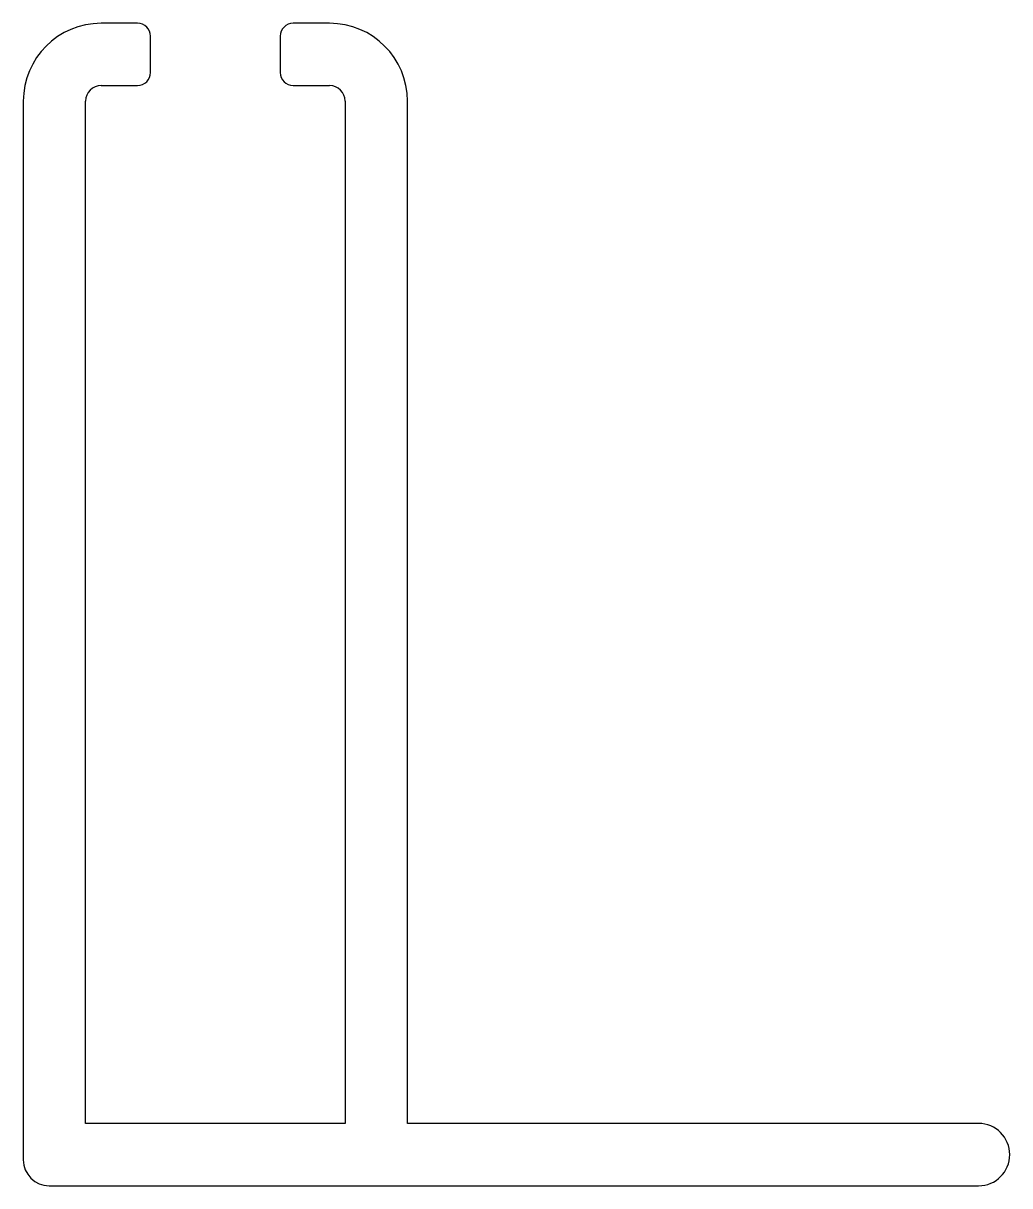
# Model space of a CAD drawing. Extents: x 1.5 to 20.5, y 1.4 to 23.8.
import ezdxf

# ---------------------------------------------------------------- set-up
doc = ezdxf.new("R2010")
doc.units = 0
doc.layers.get('0').update_dxf_attribs({"linetype": 'CONTINUOUS'})

msp = doc.modelspace()

# ---------------------------------------------------------------- linework, layer by layer
for p, q in [((3.743, 23.834), (3.043, 23.834)), ((7.443, 23.834), (6.743, 23.834)), ((3.993, 22.884), (3.993, 23.584)), ((6.493, 23.584), (6.493, 22.884)), ((3.043, 22.634), (3.743, 22.634)), ((6.743, 22.634), (7.443, 22.634)), ((1.543, 22.334), (1.543, 1.934)), ((2.743, 2.634), (2.743, 22.334)), ((7.743, 22.334), (7.743, 2.634)), ((8.943, 2.634), (8.943, 22.334)), ((7.743, 2.634), (2.743, 2.634)), ((19.943, 2.634), (8.943, 2.634)), ((2.043, 1.434), (19.943, 1.434))]:
    msp.add_line(p, q)
for centre, radius, start, end in [((3.043, 22.334), 1.5, 90, 180), ((3.743, 23.584), 0.25, 0, 90), ((6.743, 23.584), 0.25, 90, 180), ((7.443, 22.334), 1.5, 0, 90), ((3.743, 22.884), 0.25, 270, 0), ((6.743, 22.884), 0.25, 180, 270), ((3.043, 22.334), 0.3, 90, 180), ((7.443, 22.334), 0.3, 0, 90), ((19.943, 2.034), 0.6, 270, 90), ((2.043, 1.934), 0.5, 180, 270)]:
    msp.add_arc(centre, radius, start, end)

doc.saveas('drawing.dxf')
